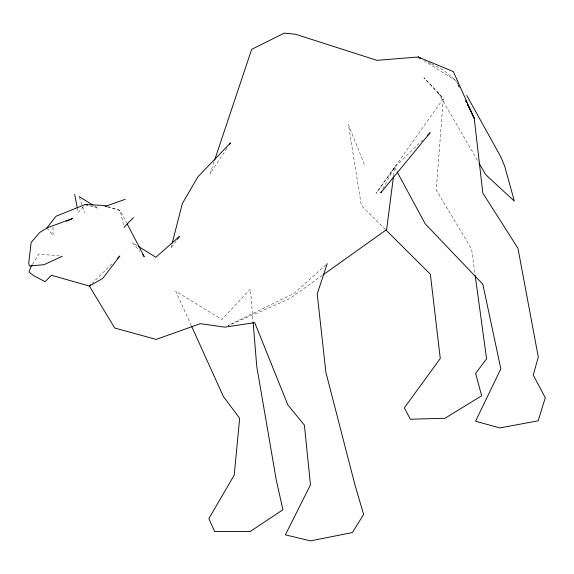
<?xml version="1.0" encoding="UTF-8"?>
<svg xmlns="http://www.w3.org/2000/svg" width="574" height="574" viewBox="0 0 574 574"><rect width="100%" height="100%" fill="white"/><g stroke="black" fill="none" stroke-linecap="round" stroke-linejoin="round"><path stroke-width="0.43" stroke-dasharray="2.87 2.15" d="M393.527 176.024L394.654 167.249L423.834 138.872M171.726 244.998L170.844 248.449L176.842 240.032M214.045 161.825L210.084 173.664L227.132 148.006M382.887 188.903L394.654 167.249L396.778 171.181M32.467 264.413L38.953 253.988L60.593 256.09M394.654 167.249L376.006 193.431L443.257 98.8L438.299 92.737L423.906 77.698L443.257 98.8L436.247 190.109L471.563 248.958L474.956 273.769M83.438 206.504L78.207 212.48L77.533 209.044M91.926 283.578L113.494 262.282M325.903 264.822L294.247 293.257L227.986 325.587M322.416 275.333L289.569 298.745L228.072 325.709M107.647 207.114L120.145 210.457L126.682 222.977M90.053 205.937L98.183 208.319L94.373 205.98M107.596 206.561L120.145 210.457L123.647 225.661M428.405 62.315L430.787 63.535M431.583 63.944L443.494 70.071L456.23 80.841L423.318 60.27M137.129 245.643L132.63 242.852L139.826 251.383M385.391 229.492L361.333 205.571L348.475 124.766L364.275 164.293M46.91 227.914L53.059 235.405L53.002 227.189M438.299 92.737L478.077 161.495M458.167 84.844L460.111 88.855M458.145 84.837L460.061 88.826M191.286 325.587L175.787 291.327L221.923 319.46L250.393 288.995L253.026 321.06M79.413 197.427L84.679 212.868M457.779 84.048L456.617 81.637L457.765 84.034"/><path stroke-width="0.86" d="M393.412 176.9L386.654 229.564L323.148 274.817M172.171 243.268L182.338 203.548L197.887 176.821L230.547 142.876L229.571 144.339M327.223 263.638L317.221 293.91L325.838 372.067L354.997 485.059L363.622 514.447L352.364 532.564L310.505 540.873L285.371 534.839L310.469 484.908L304.399 425.147L287.818 404.849L254.734 322.645L224.793 327.144L200.297 323.664L156.171 339.413L114.75 328.034L89.386 286.082L51.459 275.24L45.102 281.64L34.218 275.994L29.044 272.169L30.616 267.391L32.008 265.159M214.611 160.139L251.67 49.364L284.223 33.127L295.438 34.218L376.946 60.349L418.087 57.005L453.36 71.599L474.246 118.402L482.82 193.065L517.935 248.277L538.304 357.1L533.246 375.03L545.3 397.76L538.147 420.828L499.775 427.924L475.566 421.208L500.844 368.86L482.82 284.216L425.241 223.882L397.201 171.97M381.624 191.228L380.784 192.771L430.177 132.709L427.644 135.177M177.344 239.329L179.339 236.524L155.855 257.267L138.621 246.576M46.91 227.914L56.13 216.183L85.182 204.509L104.253 205.521L106.757 206.296M124.034 227.347L133.441 217.603M90.656 284.833L89.386 286.082L102.768 278.376L119.844 256.018L117.304 258.522M62.322 256.262L44.026 264.707L29.396 265.956L28.7 263.222L31.161 242.472L39.656 232.492L47.52 227.713L72.711 218.429L66.405 221.234M105.142 206.446L125.197 199.336M85.182 204.509L87.614 205.227M420.469 58.225L418.087 57.005L420.326 58.405M79.14 196.609L92.845 205.04M386.029 230.124L430.349 274.185L440.28 358.506L404.347 407.827L410.31 419.235L445.029 418.245L481.651 395.766L475.624 373.401L486.58 358.829L475.193 275.542M142.589 254.662L144.253 256.628L127.091 223.76M478.967 163.045L485.676 174.632L514.361 201.144L504.596 165.908L500.7 156.637L466.784 95.506M465.93 100.888L466.705 102.495M467.48 104.095L470.199 109.713M465.815 100.816L466.583 102.416M467.351 104.016L474.246 118.402L470.587 110.517M191.659 326.405L223.394 396.555L239.659 418.324L234.214 475.143L208.871 518.623L214.69 531.567L250.278 531.431L282.903 509.762L276.281 480.115L256.757 366.485L253.098 321.949M74.663 194.428L77.361 208.183"/></g></svg>
